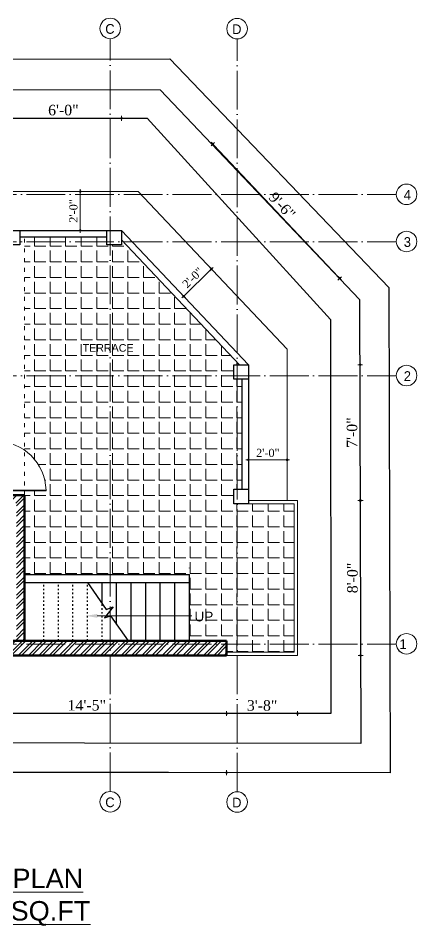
# Model space of a CAD drawing. Header units: inches. Extents: x 5914 to 162157, y -20538 to 282354.
# Drawn here: x 157646 to 157892, y -19540 to -18980 of the extents above; entities that cross this region are included whole.
import ezdxf

# ---------------------------------------------------------------- set-up
doc = ezdxf.new("R2010")
doc.units = ezdxf.units.IN
doc.header["$MEASUREMENT"] = 0
doc.header["$PDMODE"] = 99
doc.linetypes.add('ACAD_ISO03W100', pattern=[30, 12, -18])
doc.linetypes.add('ACAD_ISO04W100', pattern=[30, 24, -3, 0, -3])
for name, color, linetype, lineweight in [('.09', 24, 'Continuous', 9), ('.1', 168, 'Continuous', 13), ('CENTER  LINE RA', 10, 'ACAD_ISO04W100', 20), ('ELE1 RA', 1, 'Continuous', 30), ('ELE2 RA', 130, 'Continuous', 20), ('ELE3 RA', 2, 'Continuous', 18), ('Hatch', 254, 'Continuous', 9), ('HATCH RA', 8, 'Continuous', 5), ('HIDDEN RA', 253, 'ACAD_ISO03W100', 9), ('Text', 7, 'Continuous', 18), ('TEXTLAYER', 7, 'Continuous', 18), ('WALL RA', 42, 'Continuous', 50)]:
    doc.layers.add(name, color=color, linetype=linetype, lineweight=lineweight)
doc.layers.add('lettring', color=7, linetype='Continuous')
doc.layers.add('WINDOW+dOOR', color=5, linetype='Continuous')
doc.styles.add('arial', font='arial.ttf', dxfattribs={"height": 7})
doc.styles.add('DIM', font='dutch.ttf')
doc.styles.get("Standard").update_dxf_attribs({"font": 'arial.ttf'})
doc.styles.add('titles', font='GOTHICB.TTF')
doc.dimstyles.new('Copy of DIM 8', dxfattribs={"dimtxt": 6.5, "dimasz": 1, "dimexe": 6, "dimexo": 18, "dimgap": 1.6875, "dimtad": 1, "dimdec": 0, "dimzin": 3, "dimdsep": 46, "dimlunit": 4, "dimtxsty": 'DIM', "dimblk": 'dot 2', "dimcen": 0.09375, "dimse1": 1, "dimse2": 1, "dimclrd": 1, "dimclre": 1, "dimclrt": 256, "dimadec": 0, "dimazin": 0, "dimtfac": 0.75, "dimtdec": 0, "dimtix": 1, "dimtmove": 1, "dimatfit": 3, "dimldrblk": 'DOT', "dimfxl": 1, "dimtolj": 1, "dimtzin": 0, "dimlwd": 9, "dimlwe": 9, "dimarcsym": 0})
pattern_1 = [(45, (6239.15424253227, -4349.879483523866), (-3.181980515339464, 3.181980515339464), []), (45, (6241.27556287227, -4349.879483523866), (-3.181980515339464, 3.181980515339464), [])]

# ---------------------------------------------------------------- blocks, each defined once
blk = doc.blocks.new('30 inch door')
at = {"layer": '.09'}
blk.add_arc((10330.0097220193, 24687.09881144364), 25.6687500037242, 91.33199297165822, 180.0000000000081, dxfattribs=at)
at = {"layer": '.1'}
for p, q in [((10329.41303732053, 24712.76062537259), (10329.40972203181, 24691.6688114301)), ((10329.41303732053, 24712.76062537259), (10329.81303731065, 24712.76056249913)), ((10329.80972203181, 24691.6688114301), (10329.81303732053, 24712.76062537259)), ((10328.80972203181, 24688.14881143188), (10328.80972203181, 24691.6688114301)), ((10329.28972203181, 24692.14881143051), (10329.40972203181, 24692.14881143051)), ((10329.40972203181, 24692.14881143051), (10329.40972203181, 24691.6688114301)), ((10329.40972203181, 24691.6688114301), (10329.80972203181, 24691.6688114301)), ((10329.40972203181, 24691.6688114301), (10329.80972203181, 24691.6688114301)), ((10329.80972203181, 24691.6688114301), (10329.80972203181, 24692.14881143532)), ((10329.80972203181, 24692.14881143532), (10330.00972203181, 24692.14881143532)), ((10330.00972203181, 24692.14881143532), (10330.00972203181, 24688.14881143188)), ((10302.02222201757, 24688.14881144364), (10302.02222201757, 24684.64881144364)), ((10304.03472201584, 24688.14881144364), (10302.02222201757, 24688.14881144364)), ((10302.02222201757, 24684.64881144364), (10303.77222201607, 24684.64881144364)), ((10304.03472201584, 24688.14881144364), (10304.03472201584, 24688.14881144364)), ((10304.03472201584, 24687.09881144364), (10304.03472201584, 24688.14881144364)), ((10304.64722201532, 24687.09881144364), (10304.03472201584, 24687.09881144364)), ((10304.64722201532, 24685.52381144364), (10304.64722201532, 24687.09881144364)), ((10330.00972203181, 24688.14881143188), (10328.80972203181, 24688.14881143188)), ((10329.39722201983, 24687.09881144364), (10330.0097220193, 24687.09881144364)), ((10329.39722201983, 24685.52381144364), (10329.39722201983, 24687.09881144364)), ((10330.0097220193, 24687.09881144364), (10330.0097220193, 24688.14881144364)), ((10330.0097220193, 24688.14881144364), (10332.02222201757, 24688.14881144364)), ((10332.02222201757, 24684.64881144364), (10330.27222201908, 24684.64881144364)), ((10332.02222201757, 24688.14881144364), (10332.02222201757, 24684.64881144364))]:
    blk.add_line(p, q, dxfattribs=at)
for centre, major_axis, ratio, start_param, end_param in [((10329.28972203181, 24691.6688114301), (-0.3394112551194572, 0.3394112551194572), 0.999999999977499, 5.497787143770887, 7.068583470588285), ((10303.77222201607, 24685.52381144364), (-0.6187184332997396, -0.6187184332997393), 0.9999999999110283, 0.785398163441934, 2.356194490147859)]:
    blk.add_ellipse(centre, major_axis=major_axis, ratio=ratio, start_param=start_param, end_param=end_param, dxfattribs=at)
at = {"layer": '.1', "extrusion": (0, 0, -1)}
blk.add_ellipse((10330.27222201908, 24685.52381144364), major_axis=(-0.618718433299169, 0.618718433299169), ratio=0.9999999999121172, start_param=3.926990817031183, end_param=5.497787143738197, dxfattribs=at)
blk.add_line((10330.0097220193, 24688.14881144364), (10330.0097220193, 24688.14881144364))
at = {"layer": 'Hatch', "lineweight": 0}
for points, knots in [([(10330.00972203181, 24688.1488114367), (10329.80173034693, 24688.26428650752), (10329.35217559847, 24688.51387517011), (10329.11476467547, 24688.97239111282), (10328.98719465182, 24689.21876937104)], [0, 0, 0, 0, 17.45947156332452, 37.73702949455357, 37.73702949455357, 37.73702949455357, 37.73702949455357]), ([(10329.9019421284, 24690.9048534283), (10329.68934944843, 24690.85117755046), (10329.24836202984, 24690.7398360553), (10329.09787746074, 24690.30803065666), (10329.01993899273, 24690.08439143924)], [0, 0, 0, 0, 15.42448265505423, 31.99547035319409, 31.99547035319409, 31.99547035319409, 31.99547035319409]), ([(10329.92474551127, 24690.23632467544), (10329.71596306104, 24690.11693822842), (10329.22809774403, 24689.83796599324), (10329.12954213001, 24689.27468329909), (10329.07316348957, 24688.95245799707)], [0, 0, 0, 0, 17.25482090539617, 40.31961815639921, 40.31961815639921, 40.31961815639921, 40.31961815639921]), ([(10330.00972203181, 24688.14881143188), (10329.69857646869, 24688.44138354416), (10329.09749189302, 24689.00658709216), (10329.14239502833, 24689.81796111348), (10329.0869232838, 24691.12693943849)], [0, 0, 0, 0, 30.29697100138907, 58.52900896934066, 58.52900896934066, 58.52900896934066, 58.52900896934066]), ([(10329.90264009402, 24689.43803165159), (10329.58904219917, 24689.24151961553), (10329.2263594303, 24689.01424918238), (10329.20483972926, 24688.62906203717), (10329.20192728923, 24688.57693145889)], [0, 0, 0, 0, 24.63381858653671, 28.48954562375808, 28.48954562375808, 28.48954562375808, 28.48954562375808]), ([(10330.00972203181, 24688.14881143188), (10329.85687004416, 24688.49864463427), (10329.46550047568, 24689.39437436324), (10329.43888996507, 24690.37674344563), (10329.42267236636, 24690.97544175005)], [0, 0, 0, 0, 28.41331100487949, 72.7508057875717, 72.7508057875717, 72.7508057875717, 72.7508057875717]), ([(10330.00972203181, 24688.14881143188), (10329.92847198226, 24688.69683988899), (10329.77036143084, 24689.76328947331), (10329.7477544119, 24690.8410795628), (10329.73676471636, 24691.36501352212)], [0, 0, 0, 0, 41.50393969781517, 80.76562204258082, 80.76562204258082, 80.76562204258082, 80.76562204258082]), ([(10302.02222202592, 24688.14881143943), (10302.04861579364, 24687.94660836921), (10302.17056705137, 24687.0123378624), (10302.4796958271, 24686.11841171739), (10302.72192022435, 24685.41795695975)], [0, 0, 0, 0, 17.45947147096211, 80.67072984298156, 80.67072984298156, 80.67072984298156, 80.67072984298156]), ([(10302.02222202592, 24688.14881144364), (10302.41487120216, 24687.85762753566), (10303.15440260476, 24687.30919993951), (10304.0378742232, 24687.05434281553), (10304.45227258526, 24686.93480035081)], [0, 0, 0, 0, 41.50393945704009, 78.17020489763934, 78.17020489763934, 78.17020489763934, 78.17020489763934]), ([(10302.02222202592, 24688.14881144364), (10302.45185645409, 24687.49809840205), (10303.05215792903, 24686.58889752566), (10304.01890503141, 24686.13853781004), (10304.2937533865, 24686.01049953956)], [0, 0, 0, 0, 64.70548573041778, 90.40895229516038, 90.40895229516038, 90.40895229516038, 90.40895229516038]), ([(10302.02222202592, 24688.14881144364), (10302.13429664535, 24687.79230486533), (10302.35080726647, 24687.10358992418), (10302.97277327031, 24686.10409608687), (10304.17685248838, 24685.07449043293)], [0, 0, 0, 0, 30.29697100138907, 58.52900896934066, 58.52900896934066, 58.52900896934066, 58.52900896934066]), ([(10303.34561861096, 24687.82455210292), (10303.20053325417, 24687.42704157381), (10302.97944550642, 24686.82129672467), (10302.4351143885, 24686.50524909604), (10302.24799200448, 24686.39660275238)], [0, 0, 0, 0, 34.6427490234817, 52.79021623571285, 52.79021623571285, 52.79021623571285, 52.79021623571285]), ([(10303.86122007264, 24687.89421731964), (10303.73033200659, 24687.31986809933), (10303.52053690264, 24686.39926732964), (10302.69773938045, 24685.99772344232), (10302.38827307721, 24685.84669685447)], [0, 0, 0, 0, 47.05166931514776, 75.41718776705778, 75.41718776705778, 75.41718776705778, 75.41718776705778]), ([(10304.15259927142, 24687.0148378428), (10304.06865708596, 24686.57125749196), (10303.90118586816, 24685.68628003813), (10303.13353840461, 24685.21562975398), (10302.75066156973, 24684.9808851614)], [0, 0, 0, 0, 36.8865943004439, 73.5916373132828, 73.5916373132828, 73.5916373132828, 73.5916373132828]), ([(10332.02222200922, 24688.14881144364), (10331.62957283299, 24687.85762753566), (10330.89004143039, 24687.30919993951), (10330.00656981195, 24687.05434281554), (10329.59217144989, 24686.93480035081)], [0, 0, 0, 0, 41.50393945704009, 78.17020489763934, 78.17020489763934, 78.17020489763934, 78.17020489763934]), ([(10332.02222200922, 24688.14881144364), (10331.59258758105, 24687.49809840206), (10330.99228610612, 24686.58889752567), (10330.02553900373, 24686.13853781005), (10329.75069064865, 24686.01049953957)], [0, 0, 0, 0, 64.70548573041778, 90.40895229516038, 90.40895229516038, 90.40895229516038, 90.40895229516038]), ([(10332.02222200922, 24688.14881144364), (10331.9101473898, 24687.79230486534), (10331.69363676868, 24687.10358992419), (10331.07167076483, 24686.10409608687), (10329.86759154677, 24685.07449043294)], [0, 0, 0, 0, 30.29697100138907, 58.52900896934066, 58.52900896934066, 58.52900896934066, 58.52900896934066]), ([(10329.89184476373, 24687.0148378428), (10329.97578694919, 24686.57125749196), (10330.14325816699, 24685.68628003814), (10330.91090563054, 24685.21562975398), (10331.29378246542, 24684.9808851614)], [0, 0, 0, 0, 36.8865943004439, 73.5916373132828, 73.5916373132828, 73.5916373132828, 73.5916373132828]), ([(10330.1832239625, 24687.89421731964), (10330.31411202856, 24687.31986809933), (10330.52390713251, 24686.39926732964), (10331.34670465469, 24685.99772344233), (10331.65617095793, 24685.84669685448)], [0, 0, 0, 0, 47.05166931514776, 75.41718776705778, 75.41718776705778, 75.41718776705778, 75.41718776705778]), ([(10330.69882542418, 24687.82455210292), (10330.84391078098, 24687.42704157381), (10331.06499852873, 24686.82129672467), (10331.60932964664, 24686.50524909604), (10331.79645203066, 24686.39660275239)], [0, 0, 0, 0, 34.6427490234817, 52.79021623571285, 52.79021623571285, 52.79021623571285, 52.79021623571285]), ([(10332.02222200922, 24688.14881143943), (10331.9958282415, 24687.94660836921), (10331.87387698378, 24687.01233786241), (10331.56474820805, 24686.11841171739), (10331.3225238108, 24685.41795695975)], [0, 0, 0, 0, 17.45947147096211, 80.67072984298156, 80.67072984298156, 80.67072984298156, 80.67072984298156])]:
    blk.add_open_spline(points, degree=3, knots=knots, dxfattribs=at)
blk = doc.blocks.new('nbc')
at = {"layer": 'CENTER  LINE RA', "linetype": 'ACAD_ISO04W100'}
for p, q in [((157544.1877590238, -18980.32493862088), (157544.1901628297, -18515.32181250436)), ((157748.2273792636, -18980.32493782234), (157748.2297830694, -18515.4613216863)), ((157856.1379922496, -18980.29183898864), (157856.1379922496, -18515.28871275415)), ((157934.5425797113, -18980.46444701067), (157934.5425797114, -18515.46132077617)), ((157473.2378383381, -18611.56398019586), (158032.9669803572, -18611.56398019586)), ((157473.2378383381, -18640.70347808017), (158032.9669803572, -18640.70347808016)), ((157473.2378383381, -18723.49847832672), (158032.9669803572, -18723.49847832672)), ((157473.2378383381, -18889.19896084974), (158032.9669803572, -18889.19896084974)), ((158045.6520386208, -18889.19896084974), (158045.6540313119, -18889.19896084974))]:
    blk.add_line(p, q, dxfattribs=at)
at = {"layer": 'Text'}
for centre in [(157544.1882849572, -18508.97789448396), (157544.1902776391, -18508.97789492619), (157544.1902776391, -18508.97789492619), (157748.2279052314, -18509.11740366589), (157748.2298979133, -18509.11740410812), (157748.2298979133, -18509.11740410812), (157856.1359995677, -18508.9447947327), (157856.1379922496, -18508.94479517494), (157856.1379922496, -18508.94479517494), (157934.5429912658, -18509.11740321031), (157934.5449839477, -18509.11740365254), (157934.5449839477, -18509.11740365254), (157466.8939207589, -18611.56397975363), (157466.8959134408, -18611.56398019586), (157466.8959134408, -18611.56398019586), (158039.309509489, -18611.43126070094), (158039.3115021708, -18611.43126114317), (158039.3115021708, -18611.43126114317), (157466.8939207589, -18640.70347763793), (157466.8959134408, -18640.70347808016), (157466.8959134408, -18640.70347808016), (158039.309509489, -18640.57075858524), (158039.3115021708, -18640.57075902747), (158039.3115021708, -18640.57075902747), (157466.8939207589, -18723.49847788449), (157466.8959134408, -18723.49847832672), (157466.8959134408, -18723.49847832672), (158039.309509489, -18723.3657588318), (158039.3115021708, -18723.36575927403), (158039.3115021708, -18723.36575927403), (157466.8939207589, -18889.19896040751), (157466.8959134408, -18889.19896084974), (157466.8959134408, -18889.19896084974), (158039.309509489, -18889.06624135482), (158039.3115021708, -18889.06624179705), (158039.3115021708, -18889.06624179705), (157544.1878734027, -18986.66885540794), (157544.1898660846, -18986.66885585018), (157544.1898660846, -18986.66885585018), (157748.2250894405, -18986.66885495236), (157748.2270821224, -18986.66885539459), (157748.2270821224, -18986.66885539459), (157856.1355880132, -18986.63575611227), (157856.1375806951, -18986.63575655451), (157856.1375806951, -18986.63575655451), (157934.5401754749, -18986.8083641343), (157934.5421681568, -18986.80836457653), (157934.5421681568, -18986.80836457653)]:
    blk.add_circle(centre, 6.343917579214658, dxfattribs=at)
at = {"layer": 'Text', "char_height": 6, "width": 68.67829182388951, "attachment_point": 3, "rotation": 0.00351283843757007, "style": 'titles'}
for s, insert in [('{\\fStylus BT|b0|i0|c0|p34;A}', (157546.9105047816, -18506.30083869113)), ('{\\fStylus BT|b0|i0|c0|p34;B}', (157750.9501250558, -18506.44034787307)), ('{\\fStylus BT|b0|i0|c0|p34;C}', (157858.8582193921, -18506.26773893988)), ('{\\fStylus BT|b0|i0|c0|p34;D}', (157937.2652110902, -18506.44034741748)), ('{\\fStylus BT|b0|i0|c0|p34;4}', (158042.0317293133, -18608.75420490811)), ('{\\fStylus BT|b0|i0|c0|p34;4}', (157469.6161405833, -18608.8869239608)), ('{\\fStylus BT|b0|i0|c0|p34;3}', (157469.6161405833, -18638.0264218451)), ('{\\fStylus BT|b0|i0|c0|p34;3}', (158042.0317293133, -18637.89370279241)), ('{\\fStylus BT|b0|i0|c0|p34;2}', (157469.6161405833, -18720.82142209167)), ('{\\fStylus BT|b0|i0|c0|p34;2}', (158042.0317293133, -18720.68870303898)), ('{\\fStylus BT|b0|i0|c0|p34;1}', (157466.8471493102, -18886.48452050811)), ('{\\fStylus BT|b0|i0|c0|p34;1}', (158039.3756597948, -18886.26272047001)), ('{\\fStylus BT|b0|i0|c0|p34;A}', (157546.9100932271, -18983.99179961512)), ('{\\fStylus BT|b0|i0|c0|p34;B}', (157750.9473092649, -18983.99179915954)), ('{\\fStylus BT|b0|i0|c0|p34;C}', (157858.8578078376, -18983.95870031945)), ('{\\fStylus BT|b0|i0|c0|p34;D}', (157937.2623952993, -18984.13130834147))]:
    blk.add_mtext(s, dxfattribs=dict(at, insert=insert))
blk = doc.blocks.new('dot1')
at = {"layer": 'Hatch'}
h = blk.add_hatch(color=256, dxfattribs=at)
edge = h.paths.add_edge_path()
edge.add_arc((0, 0), 1, 0, 360)
for p, q in [((3, 0), (-3, 0)), ((0, 3), (0, -3))]:
    blk.add_line(p, q, dxfattribs=at)
blk.add_circle((0, 0), 1, dxfattribs=at)
blk = doc.blocks.new('dot 2')
at = {"layer": 'Hatch', "xscale": 0.5, "yscale": 0.5, "zscale": 0.5}
blk.add_blockref('dot1', (0, 0), dxfattribs=at)
blk = doc.blocks.new('*D939')
at = {"layer": 'Defpoints', "color": 0, "transparency": 16777216}
for p in [(157601.9056172628, -19373.45095080058), (157774.7836655303, -19373.45095080058), (157774.7836655303, -19409.33755677733)]:
    blk.add_point(p, dxfattribs=at)
at = {"layer": 'lettring', "color": 1, "lineweight": 9, "transparency": 16777216}
blk.add_line((157602.9056172628, -19409.33755677733), (157773.7836655303, -19409.33755677733), dxfattribs=at)
at = {"layer": 'lettring', "color": 1, "lineweight": 9, "transparency": 16777216, "rotation": 180}
blk.add_blockref('dot 2', (157601.9056172628, -19409.33755677733), dxfattribs=at)
at = {"layer": 'lettring', "color": 1, "lineweight": 9, "transparency": 16777216}
blk.add_blockref('dot 2', (157774.7836655303, -19409.33755677733), dxfattribs=at)
at = {"layer": 'lettring', "transparency": 16777216, "insert": (157688.3446413965, -19404.26482792851), "char_height": 6.5, "attachment_point": 5, "style": 'DIM'}
blk.add_mtext('\\A1;14\'-5"', dxfattribs=at)
blk = doc.blocks.new('_Dot')
at = {"color": 0, "linetype": 'ByBlock', "lineweight": -2}
blk.add_line((-0.5, 0), (-1, 0), dxfattribs=at)
at = {"color": 0, "linetype": 'ByBlock', "const_width": 0.5}
blk.add_lwpolyline([(-0.25, 0, 1), (0.25, 0, 1)], format="xyb", close=True, dxfattribs=at)
blk = doc.blocks.new('*D942')
at = {"layer": 'Defpoints', "color": 0, "transparency": 16777216}
for p in [(157383.8659969886, -19373.45095080058), (157774.7836655303, -19373.45809485803), (157774.7823422478, -19445.8671566886)]:
    blk.add_point(p, dxfattribs=at)
at = {"layer": 'lettring', "color": 1, "lineweight": 9, "transparency": 16777216}
blk.add_line((157384.8646737059, -19445.86003090625), (157773.782342248, -19445.86713841351), dxfattribs=at)
for p, rotation in [((157383.8646737061, -19445.86001263115), 179.998952914198), ((157774.7823422478, -19445.8671566886), 359.998952914198)]:
    blk.add_blockref('dot 2', p, dxfattribs=dict(at, rotation=rotation))
at = {"layer": 'lettring', "transparency": 16777216, "insert": (157579.3235994047, -19440.86072405045), "char_height": 6.5, "attachment_point": 5, "rotation": 359.99895291419807, "style": 'DIM'}
blk.add_mtext('\\A1;32\'-7"', dxfattribs=at)
blk = doc.blocks.new('*D964')
at = {"layer": 'Defpoints', "color": 0, "transparency": 16777216}
for p in [(157709.8143239267, -19041.65660595731), (157637.9056172628, -19110.92236873533), (157709.8143239267, -19110.92236873533)]:
    blk.add_point(p, dxfattribs=at)
at = {"layer": 'lettring', "color": 1, "lineweight": 9, "transparency": 16777216}
blk.add_line((157638.9056172628, -19041.65660595731), (157708.8143239267, -19041.65660595731), dxfattribs=at)
at = {"layer": 'lettring', "color": 1, "lineweight": 9, "transparency": 16777216, "rotation": 180}
blk.add_blockref('dot 2', (157637.9056172628, -19041.65660595731), dxfattribs=at)
at = {"layer": 'lettring', "color": 1, "lineweight": 9, "transparency": 16777216}
blk.add_blockref('dot 2', (157709.8143239267, -19041.65660595731), dxfattribs=at)
at = {"layer": 'lettring', "transparency": 16777216, "insert": (157673.8599705947, -19036.65374534705), "char_height": 6.5, "attachment_point": 5, "style": 'DIM'}
blk.add_mtext('\\A1;6\'-0"', dxfattribs=at)
blk = doc.blocks.new('*D965')
at = {"layer": 'Defpoints', "color": 0, "transparency": 16777216}
for p in [(157709.8143239266, -19110.92236873532), (157844.6390570503, -19140.5728003728), (157788.2188912989, -19193.88997745949)]:
    blk.add_point(p, dxfattribs=at)
at = {"layer": 'lettring', "color": 1, "lineweight": 9, "transparency": 16777216}
blk.add_line((157766.9213274204, -19058.33200243251), (157843.9522193078, -19139.84598958892), dxfattribs=at)
for p, rotation in [((157766.234489678, -19057.60519164863), 133.3803071193799), ((157844.6390570503, -19140.5728003728), 313.3803071193798)]:
    blk.add_blockref('dot 2', p, dxfattribs=dict(at, rotation=rotation))
at = {"layer": 'lettring', "transparency": 16777216, "insert": (157809.0729064059, -19095.65284252343), "char_height": 6.5, "attachment_point": 5, "rotation": 313.3803071193799, "style": 'DIM'}
blk.add_mtext('\\A1;9\'-6"', dxfattribs=at)
blk = doc.blocks.new('*D966')
at = {"layer": 'Defpoints', "color": 0, "transparency": 16777216}
for p in [(157788.218891299, -19193.88996639006), (157788.2189113885, -19277.77190044993), (157857.3021996297, -19277.77190044993)]:
    blk.add_point(p, dxfattribs=at)
at = {"layer": 'lettring', "color": 1, "lineweight": 9, "transparency": 16777216}
blk.add_line((157857.3021996297, -19194.88996639006), (157857.3021996297, -19276.77190044993), dxfattribs=at)
for p, rotation in [((157857.3021996297, -19193.88996639006), 90), ((157857.3021996297, -19277.77190044993), 270)]:
    blk.add_blockref('dot 2', p, dxfattribs=dict(at, rotation=rotation))
at = {"layer": 'lettring', "transparency": 16777216, "insert": (157852.2993390195, -19235.83093342003), "char_height": 6.5, "attachment_point": 5, "rotation": 90, "style": 'DIM'}
blk.add_mtext('\\A1;7\'-0"', dxfattribs=at)
blk = doc.blocks.new('*D967')
at = {"layer": 'Defpoints', "color": 0, "transparency": 16777216}
for p in [(157818.5783408265, -19277.77190044993), (157818.5783408265, -19373.45809485804), (157857.5627583129, -19373.45809485804)]:
    blk.add_point(p, dxfattribs=at)
at = {"layer": 'lettring', "color": 1, "lineweight": 9, "transparency": 16777216}
blk.add_line((157857.5627583129, -19278.77190044993), (157857.5627583129, -19372.45809485804), dxfattribs=at)
for p, rotation in [((157857.5627583129, -19277.77190044993), 90), ((157857.5627583129, -19373.45809485804), 270)]:
    blk.add_blockref('dot 2', p, dxfattribs=dict(at, rotation=rotation))
at = {"layer": 'lettring', "transparency": 16777216, "insert": (157852.5553900743, -19325.61499765403), "char_height": 6.5, "attachment_point": 5, "rotation": 90, "style": 'DIM'}
blk.add_mtext('\\A1;8\'-0"', dxfattribs=at)
blk = doc.blocks.new('*D968')
at = {"layer": 'Defpoints', "color": 0, "transparency": 16777216}
for p in [(157788.2189109206, -19252.61135670048), (157788.2189109206, -19277.77190044992), (157812.2189109206, -19277.77190044992)]:
    blk.add_point(p, dxfattribs=at)
at = {"layer": 'lettring', "color": 1, "lineweight": 9, "transparency": 16777216}
blk.add_line((157811.2189109206, -19252.61135670048), (157789.2189109206, -19252.61135670048), dxfattribs=at)
at = {"layer": 'lettring', "color": 1, "lineweight": 9, "transparency": 16777216, "rotation": 180}
blk.add_blockref('dot 2', (157788.2189109206, -19252.61135670048), dxfattribs=at)
at = {"layer": 'lettring', "color": 1, "lineweight": 9, "transparency": 16777216}
blk.add_blockref('dot 2', (157812.2189109206, -19252.61135670048), dxfattribs=at)
at = {"layer": 'lettring', "transparency": 16777216, "insert": (157800.2189109206, -19248.37358185824), "char_height": 6.5, "attachment_point": 5, "style": 'DIM'}
blk.add_mtext('\\A1;{\\H0.76923x;2\'-0"}', dxfattribs=at)
blk = doc.blocks.new('*D969')
at = {"layer": 'Defpoints', "color": 0, "transparency": 16777216}
for p in [(157684.3288151867, -19086.92236873534), (157709.8143239267, -19086.92236873534), (157709.8143239267, -19110.92236873534)]:
    blk.add_point(p, dxfattribs=at)
at = {"layer": 'lettring', "color": 1, "lineweight": 9, "transparency": 16777216}
blk.add_line((157684.3288151867, -19109.92236873534), (157684.3288151867, -19087.92236873534), dxfattribs=at)
for p, rotation in [((157684.3288151867, -19086.92236873534), 90), ((157684.3288151867, -19110.92236873534), 270)]:
    blk.add_blockref('dot 2', p, dxfattribs=dict(at, rotation=rotation))
at = {"layer": 'lettring', "transparency": 16777216, "insert": (157680.0910403444, -19098.92236873538), "char_height": 6.5, "attachment_point": 5, "rotation": 90, "style": 'DIM'}
blk.add_mtext('\\A1;{\\H0.76923x;2\'-0"}', dxfattribs=at)
blk = doc.blocks.new('*D970')
at = {"layer": 'Defpoints', "color": 0, "transparency": 16777216}
for p in [(157766.1870678792, -19135.63318058058), (157748.1921837279, -19151.56221293089), (157749.0166076128, -19152.40617309742)]:
    blk.add_point(p, dxfattribs=at)
at = {"layer": 'lettring', "color": 1, "lineweight": 9, "transparency": 16777216}
blk.add_line((157764.6473062437, -19135.48799927923), (157748.9075214787, -19150.8634340657), dxfattribs=at)
for p, rotation in [((157765.3626439944, -19134.78922041405), 44.32911410309225), ((157748.1921837279, -19151.56221293089), 224.3291141030923)]:
    blk.add_blockref('dot 2', p, dxfattribs=dict(at, rotation=rotation))
at = {"layer": 'lettring', "transparency": 16777216, "insert": (157753.8161463661, -19140.14427634883), "char_height": 6.5, "attachment_point": 5, "rotation": 44.32911410309226, "style": 'DIM'}
blk.add_mtext('\\A1;{\\H0.76923x;2\'-0"}', dxfattribs=at)

msp = doc.modelspace()

# ---------------------------------------------------------------- hatches: boundary and pattern name
at = {"layer": 'HATCH RA'}
h = msp.add_hatch(dxfattribs=at)
h.set_pattern_fill('ANGLE', color=256, scale=35)
h.set_pattern_definition([(0, (-3485.738200725144, -477.1124807689048), (0, 9.625), [7, -2.625]), (90, (-3485.738200725144, -477.1124807689048), (-9.625, 5.893612720896638e-16), [7, -2.625])])
edge = h.paths.add_edge_path()
edge.add_line((157784.2188934042, -19202.8899774595), (157779.218891299, -19202.8899774595))
edge.add_line((157779.218891299, -19202.8899774595), (157779.218891299, -19193.8899774595))
edge.add_line((157779.218891299, -19193.8899774595), (157782.7153956317, -19193.8899774595))
edge.add_line((157782.7153956317, -19193.8899774595), (157709.8143239267, -19116.74616051738))
edge.add_line((157709.8143239267, -19116.74616051738), (157709.8143239267, -19119.92236873533))
edge.add_line((157709.8143239267, -19119.92236873533), (157700.8143239267, -19119.92236873533))
edge.add_line((157700.8143239267, -19119.92236873533), (157700.8143239267, -19114.92236873533))
edge.add_line((157700.8143239267, -19114.92236873533), (157649.9056172628, -19114.92236873533))
edge.add_line((157649.9056172628, -19114.92236873533), (157649.9056172628, -19246.72919362551))
edge.add_ellipse((157632.3453626115, -19272.03594113933), major_axis=(21.78065670664819, 21.78065670664819), ratio=0.9999999999997289, start_angle=316.3383312872578, end_angle=370.2433681630805, ccw=False)
edge.add_line((157663.1884743602, -19271.79651519134), (157649.9056172628, -19271.79589675224))
edge.add_line((157649.9056172628, -19271.79589675224), (157649.9056172628, -19274.45123391636))
edge.add_line((157649.9056172628, -19274.45123391636), (157649.9056172628, -19323.4507724371))
edge.add_line((157649.9056172628, -19323.4507724371), (157751.7815784462, -19323.45052353152))
edge.add_line((157751.7815784462, -19323.45052353152), (157751.7802377132, -19364.45095080058))
edge.add_line((157751.7802377132, -19364.45095080058), (157774.7836655303, -19364.45095080058))
edge.add_line((157774.7836655303, -19364.45095080058), (157774.7836655303, -19371.45095080058))
edge.add_line((157774.7836655303, -19371.45095080058), (157816.5783408265, -19371.45095080058))
edge.add_line((157816.5783408265, -19371.45095080058), (157816.5783408265, -19279.77190044992))
edge.add_line((157816.5783408265, -19279.77190044992), (157788.2189113884, -19279.77190044992))
edge.add_line((157788.2189113884, -19279.77190044992), (157784.2189113884, -19279.7719013856))
edge.add_line((157784.2189113884, -19279.7719013856), (157779.2189113884, -19279.77190044992))
edge.add_line((157779.2189113884, -19279.77190044992), (157779.2189113884, -19270.77190044992))
edge.add_line((157779.2189113884, -19270.77190044992), (157784.2189092831, -19270.77190044992))
edge.add_line((157784.2189092831, -19270.77190044992), (157784.2188934042, -19202.8899774595))
h.paths.add_polyline_path([(157753.7458006095, -19355.69317846085), (157768.3897296682, -19355.69317846085), (157768.3897296682, -19343.32892198063), (157753.7458006095, -19343.32892198063)], flags=24)
h.paths.add_polyline_path([(157684.4383077316, -19188.50402556825), (157718.2405224155, -19188.50402556825), (157718.2405224155, -19178.79621203464), (157684.4383077316, -19178.79621203464)], flags=24)
h = msp.add_hatch(dxfattribs=at)
h.set_pattern_fill('ANSI32', color=256, scale=12)
h.set_pattern_definition(pattern_1)
h.paths.add_polyline_path([(157649.9056172628, -19274.45123391636), (157603.9056423001, -19274.45134630451), (157603.9056423002, -19279.45095080058), (157644.9056172628, -19279.45095080058), (157644.9056172628, -19364.45095080058), (157649.9056172628, -19364.45095080058)])
h = msp.add_hatch(dxfattribs=at)
h.set_pattern_fill('ANSI32', color=256, scale=12)
h.set_pattern_definition(pattern_1)
h.paths.add_polyline_path([(157774.7836655303, -19373.45095080058), (157774.7836655303, -19364.45095080058), (157601.9056172628, -19364.45095080058), (157601.9056172628, -19373.45095080058)])

# ---------------------------------------------------------------- linework, layer by layer
for p, q in [((157742.7817091336, -19319.45387835478), (157742.7817092322, -19319.45086170889)), ((157751.7817090301, -19319.45718930484), (157751.7817092274, -19319.45115601307)), ((157649.9056172628, -19323.4507724371), (157751.7815784462, -19323.45052353152)), ((157751.780237694, -19364.45153940894), (157751.7815784462, -19323.45052353152)), ((157649.9056172628, -19328.45078542763), (157733.7814149328, -19328.45056750975)), ((157688.7802377036, -19328.4506774578), (157700.39540754, -19345.15454345679)), ((157697.7802377036, -19341.3936473935), (157697.7802377036, -19328.4506554688)), ((157706.7802377036, -19354.3366173292), (157706.7802377036, -19328.4506334798)), ((157715.7802377036, -19364.45095080056), (157715.7802377036, -19328.4506114908)), ((157724.7802377036, -19364.45095080057), (157724.7802377036, -19328.45058950181)), ((157733.7802377036, -19364.45095080058), (157733.7814149328, -19328.45056750975)), ((157733.7803468811, -19328.45056751254), (157751.7814147259, -19328.45718980559)), ((157742.7802376988, -19364.45124510476), (157742.7814148294, -19328.45387885553)), ((157704.6464748968, -19343.34225786088), (157699.3751694827, -19350.3082550153)), ((157700.39540754, -19345.15454345679), (157704.6464748968, -19343.34225786088)), ((157699.3751694827, -19350.3082550153), (157703.0870056714, -19349.02535164503)), ((157703.0870056714, -19349.02535164503), (157713.8133561259, -19364.4509995841))]:
    msp.add_line(p, q)
at = {"linetype": 'ACAD_ISO03W100', "ltscale": 0.08}
for p, q in [((157661.7802377036, -19364.45095080052), (157661.7802377036, -19328.45074342479)), ((157670.7802377036, -19364.45095080052), (157670.7802377036, -19328.45072143579)), ((157679.7802377036, -19364.45095080053), (157679.7802377036, -19328.45069944679)), ((157688.7802377036, -19364.45095080054), (157688.7802377036, -19328.4506774578)), ((157697.7802377036, -19364.45095080055), (157697.7802377036, -19341.67055634473)), ((157697.8562959126, -19364.45095080056), (157697.8562959126, -19354.34772234204))]:
    msp.add_line(p, q, dxfattribs=at)
at = {"color": 8, "lineweight": 5}
msp.add_line((157694.760645742, -19349.0153759631), (157753.1828129319, -19349.0153759631), dxfattribs=at)
msp.add_solid([(157694.760645742, -19350.18204262976), (157687.760645742, -19349.0153759631), (157694.760645742, -19347.84870929644)], dxfattribs=at)
at = {"layer": 'Defpoints'}
for points in [[(157327.410263962, -19005.68360502222), (157739.6231083739, -19004.86642968542), (157874.9445924486, -19146.12129316182), (157875.7604430348, -19445.9863656774), (157327.410263962, -19445.22091684721)], [(157345.4100498566, -19023.68373968419), (157733.6476662991, -19024.08541714941), (157856.9646191317, -19153.50656711732), (157857.7113366484, -19427.96184864435), (157345.4100498566, -19427.24546871641)], [(157363.4102639625, -19041.68360502222), (157725.6470648813, -19041.6554245323), (157838.9986631854, -19166.04391170812), (157839.1552831515, -19409.2881097715), (157363.4102639625, -19409.26975126165)]]:
    msp.add_lwpolyline(points, close=True, dxfattribs=at)
at = {"layer": 'ELE1 RA'}
for p, q in [((157637.9056172628, -19110.92236873533), (157709.8143239267, -19110.92236873533)), ((157709.8143239267, -19110.92236873533), (157788.218891299, -19193.8899774595)), ((157646.9056172628, -19114.92236873533), (157700.8143239267, -19114.92236873533)), ((157709.8143239267, -19116.74616051738), (157782.7153956317, -19193.8899774595)), ((157788.218891299, -19193.8899774595), (157788.2189113884, -19279.77190044992)), ((157784.2188934042, -19202.8899774595), (157784.2189092831, -19270.77190044992)), ((157788.2189113884, -19279.77190044992), (157784.2189113884, -19279.7719013856))]:
    msp.add_line(p, q, dxfattribs=at)
for points in [[(157637.9056172628, -19110.92236873533), (157646.9056172628, -19110.92236873533), (157646.9056172628, -19119.92236873533), (157637.9056172628, -19119.92236873533)], [(157700.8143239267, -19110.92236873533), (157709.8143239267, -19110.92236873533), (157709.8143239267, -19119.92236873533), (157700.8143239267, -19119.92236873533)], [(157779.218891299, -19193.8899774595), (157788.218891299, -19193.8899774595), (157788.218891299, -19202.8899774595), (157779.218891299, -19202.8899774595)], [(157779.2189113884, -19270.77190044992), (157788.2189113884, -19270.77190044992), (157788.2189113884, -19279.77190044992), (157779.2189113884, -19279.77190044992)]]:
    msp.add_lwpolyline(points, close=True, dxfattribs=at)
at = {"layer": 'ELE2 RA'}
for p, q in [((157788.2189113884, -19277.77190044992), (157818.5783408265, -19277.77190044992)), ((157788.2189113884, -19279.77190044992), (157816.5783408265, -19279.77190044992)), ((157816.5783408265, -19279.77190044992), (157816.5783408265, -19371.45809485803)), ((157818.5783408265, -19277.77190044992), (157818.5783408265, -19373.45095080058)), ((157774.7836655303, -19371.45095080058), (157816.5783408265, -19371.45095080058)), ((157774.7836655303, -19373.45095080058), (157818.5783408265, -19373.45095080058))]:
    msp.add_line(p, q, dxfattribs=at)
at = {"layer": 'ELE3 RA'}
for p, q in [((157720.1552466925, -19086.92236873533), (157605.905829216, -19086.92236873533)), ((157720.1552466925, -19086.92236873533), (157812.218889066, -19184.34399242584)), ((157812.218889066, -19184.34399242584), (157812.2189109206, -19277.77190044992))]:
    msp.add_line(p, q, dxfattribs=at)
at = {"layer": 'HIDDEN RA', "ltscale": 0.2}
msp.add_line((157649.9056172628, -19274.45123391636), (157649.9056172628, -19114.92236873533), dxfattribs=at)
at = {"layer": 'WALL RA'}
for p, q in [((157603.9056422958, -19274.45134630451), (157649.9056172628, -19274.45123391636)), ((157649.9056172628, -19364.45096301661), (157649.9056172628, -19274.45123391636)), ((157392.8659969885, -19364.45095080058), (157774.7836655303, -19364.45095080058)), ((157774.7836655303, -19373.45095080058), (157774.7836655303, -19364.45095080058)), ((157383.8659969886, -19373.45095080058), (157774.7836655303, -19373.45095080058))]:
    msp.add_line(p, q, dxfattribs=at)

# ---------------------------------------------------------------- block references
msp.add_blockref('nbc', (-153.3236683229625, -477.218890655171))
at = {"layer": 'WINDOW+dOOR', "extrusion": (0, 0, -1), "xscale": -1.200000004184403, "yscale": 1.200000004188042, "zscale": -1.200000004184403, "rotation": 89.99366168438348}
msp.add_blockref('30 inch door', (-128006.4555644539, -6879.301504205725), dxfattribs=at)

# ---------------------------------------------------------------- texts
at = {"insert": (157685.7702801611, -19181.14041924178), "char_height": 4.710908520447534, "attachment_point": 1}
msp.add_mtext_dynamic_manual_height_columns('TERRACE', width=45.26554320540163, gutter_width=23.55454260223767, heights=[0], dxfattribs=at)
at = {"insert": (157766.5254731879, -19352.51923575962), "char_height": 6, "width": 11.64145565242507, "attachment_point": 9, "style": 'arial'}
msp.add_mtext('UP', dxfattribs=at)
at = {"layer": 'TEXTLAYER', "ltscale": 5, "insert": (157415.1674892568, -19505.21959964607), "char_height": 12, "width": 394.9278934881572, "attachment_point": 1, "rotation": 0.005665028269013215}
msp.add_mtext('\\pi125.68905;{\\LTOP FLOOR PLAN \\P\\pi119.8323;AREA:516.27 SQ.FT}', dxfattribs=at)

# ---------------------------------------------------------------- dimensions: what is measured, and where the dimension line sits
at = {"layer": 'lettring'}
for base, p1, p2, picture, middle in [((157709.8143239267, -19041.65660595731), (157637.9056172628, -19110.92236873533), (157709.8143239267, -19110.92236873533), '*D964', (157673.8599705947, -19036.65374534705)), ((157774.7836655303, -19409.33755677733), (157601.9056172628, -19373.45095080058), (157774.7836655303, -19373.45095080058), '*D939', (157688.3446413965, -19404.26482792851))]:
    dim = msp.add_linear_dim(base=base, p1=p1, p2=p2, dimstyle='Copy of DIM 8', dxfattribs=at)
    dim.commit()
    dim.dimension.update_dxf_attribs({"geometry": picture, "text_midpoint": middle})
for p1, p2, distance, picture, middle in [((157709.8143239267, -19110.92236873533), (157788.218891299, -19193.8899774595), 77.62703443968, '*D965', (157809.0729064059, -19095.65284252343)), ((157788.218891299, -19193.88996639005), (157788.2189113884, -19277.77190044992), 69.08328824129224, '*D966', (157852.2993390195, -19235.83093342003)), ((157383.8659969886, -19373.45095080058), (157774.7836655303, -19373.45809485803), -72.40906184266241, '*D942', (157579.3235994047, -19440.86072405045))]:
    dim = msp.add_aligned_dim(p1=p1, p2=p2, distance=distance, dimstyle='Copy of DIM 8', dxfattribs=at)
    dim.commit()
    dim.dimension.update_dxf_attribs({"geometry": picture, "text_midpoint": middle})
dim = msp.add_linear_dim(base=(157684.3288151867, -19086.92236873534), p1=(157709.8143239267, -19110.92236873533), p2=(157709.8143239267, -19086.92236873533), angle=90, text='{\\H0.76923x;<>}', dimstyle='Copy of DIM 8', dxfattribs=at)
dim.commit()
dim.dimension.update_dxf_attribs({"geometry": '*D969', "text_midpoint": (157680.0910403444, -19098.92236873538)})
dim = msp.add_aligned_dim(p1=(157766.1870678792, -19135.63318058059), p2=(157749.0166076128, -19152.40617309741), distance=-1.1798065539271965, text='{\\H0.76923x;<>}', dimstyle='Copy of DIM 8', dxfattribs=at)
dim.commit()
dim.dimension.update_dxf_attribs({"geometry": '*D970', "text_midpoint": (157753.8161463661, -19140.14427634883)})
dim = msp.add_linear_dim(base=(157788.2189109206, -19252.61135670048), p1=(157812.2189109206, -19277.77190044992), p2=(157788.2189109206, -19277.77190044992), text='{\\H0.76923x;<>}', dimstyle='Copy of DIM 8', dxfattribs=at)
dim.commit()
dim.dimension.update_dxf_attribs({"geometry": '*D968', "text_midpoint": (157800.2189109206, -19248.37358185824)})
dim = msp.add_linear_dim(base=(157857.5627583129, -19373.45809485804), p1=(157818.5783408265, -19277.77190044992), p2=(157818.5783408265, -19373.45809485803), angle=90, dimstyle='Copy of DIM 8', dxfattribs=at)
dim.commit()
dim.dimension.update_dxf_attribs({"geometry": '*D967', "text_midpoint": (157852.5553900743, -19325.61499765403)})
msp.add_linear_dim(base=(157818.5783408265, -19409.33755677733), p1=(157774.7836655303, -19373.45095080058), p2=(157818.5783408265, -19373.45809485803), dimstyle='Copy of DIM 8', dxfattribs=at).render()

doc.saveas('drawing.dxf')
